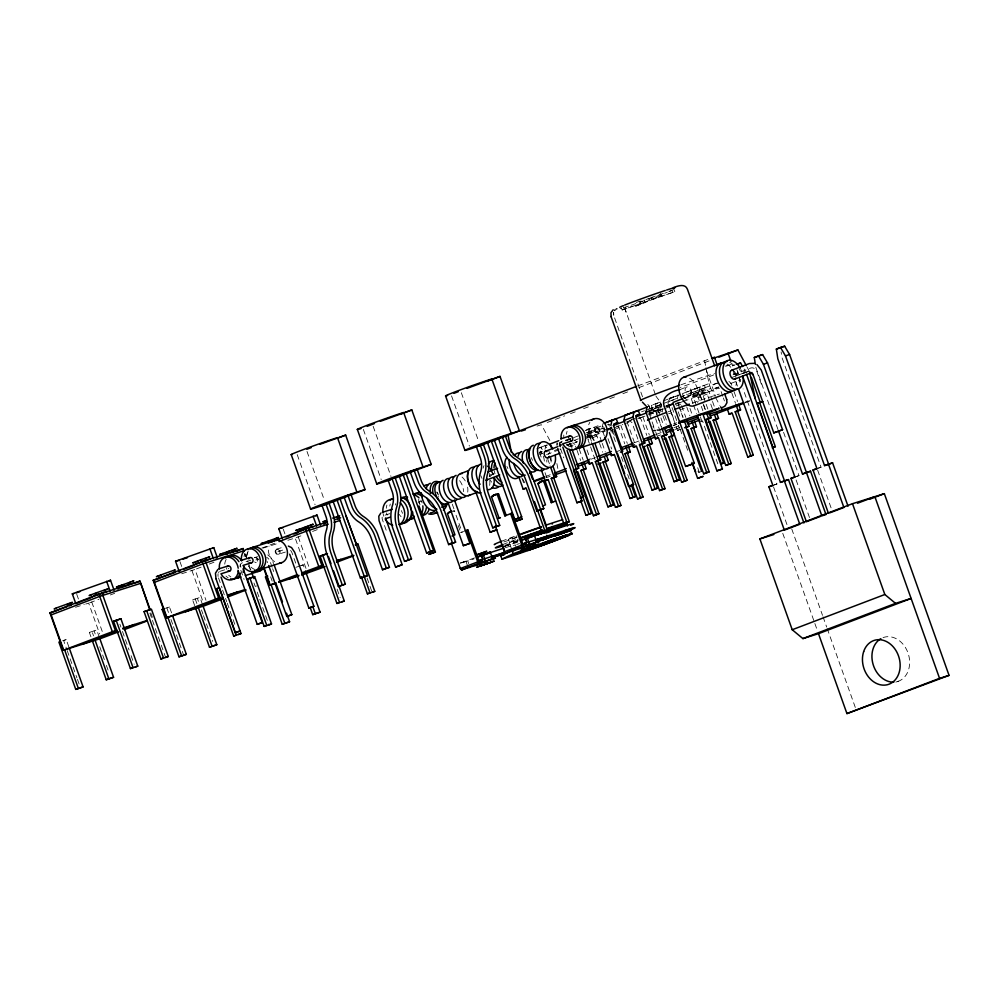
<?xml version="1.0" encoding="UTF-8"?>
<svg xmlns="http://www.w3.org/2000/svg" width="999" height="999" viewBox="0 0 999 999"><rect width="100%" height="100%" fill="white"/><g stroke="black" fill="none" stroke-linecap="round" stroke-linejoin="round"><path stroke-width="0.75" stroke-dasharray="5 3.75" d="M545.004 449.275L545.866 445.342L550.124 443.993M586.588 434.577L595.616 431.143L594.218 427.222L589.959 428.571L588.823 433.828L591.82 442.257M593.943 440.659L591.845 434.777L592.419 432.155L595.616 431.143M604.345 435.901L601.848 428.871L602.984 423.613M658.566 406.993L649.537 410.427L648.963 413.062L657.991 409.627L658.566 406.993L661.763 405.981L660.364 402.073L647.09 406.843M657.966 417.095L654.969 408.666L656.106 403.409M677.31 398.963L678.159 395.017L669.13 398.451L667.994 403.708L677.497 430.419L679.907 429.657M693.044 403.758L690.034 395.329L691.183 390.072L704.47 385.289L705.856 389.21L693.631 393.656L693.069 396.278L699.862 415.397M701.573 398.926L699.063 391.895L700.212 386.638M707.841 409.016L702.085 392.857L702.659 390.222L705.856 389.21M395.304 505.044L395.741 503.658M631.131 305.219A29.221 0.812 -19.6 0 0 634.14 304.208L641.495 301.086M621.378 307.754L622.152 309.952L646.965 301.248L661.276 295.517L660.489 293.306M640.809 304.395L640.022 302.185L649.225 298.202L650.012 300.399L640.809 304.395L635.701 306.144L634.914 303.933M635.701 306.144L644.904 302.148L644.118 299.95M651.286 297.302L652.072 299.5L661.276 295.517M650.012 300.399L674.824 291.696L674.038 289.498L671.191 290.472M679.919 389.635L686.613 386.963M688.286 391.321L671.078 398.214A5.844 4.558 72.4 0 0 668.418 403.858M684.29 397.952L689.959 395.679A4.67 2.922 68.2 0 0 689.834 388.286A4.67 2.922 68.2 0 0 685.064 389.997A4.67 2.922 68.2 0 0 689.959 395.679M637.612 385.951L708.803 359.141M547.227 422.49L564.685 415.846M570.516 413.623L577.784 410.864M583.616 408.641L590.884 405.881M596.715 403.658L603.983 400.899M609.815 398.676L617.082 395.916M622.914 393.693L630.182 390.934M638.923 387.612L710.239 360.489M89.698 602.759L98.913 599.313M110.352 594.954L114.635 593.331M196.441 568.918L202.16 566.745M209.303 564.023L215.022 561.85M735.027 364.81L732.255 365.859L735.014 364.997M261.9 548.076L277.622 542.095M296.191 537.612L303.971 534.715M312.55 531.456L318.269 529.27M539.423 447.789L545.866 445.342M586.101 430.032L589.959 428.571M536.838 448.776L547.539 444.98M585.189 430.656L601.448 424.475M660.364 402.073L651.336 405.494L652.734 409.415L661.763 405.981M663.261 400.961L678.546 395.154M705.956 367.694L709.015 383.566L682.417 393.681L683.816 397.602M733.079 374.725L750.699 368.019A5.844 4.645 72.5 0 1 757.005 371.878L762.487 387.287M578.309 435.876L559.153 443.156L563.411 441.82M586.363 432.817L603.246 426.386M641.558 411.825L644.455 410.714M647.352 409.615L717.357 382.992M731.218 377.722L747.989 371.341M565.983 440.834L571.141 438.873M601.76 441.983L598.763 433.554L594.48 430.007L585.451 433.429L589.735 436.988L591.733 442.607M648.763 409.178L660.626 404.845L663.836 407.505M712.437 408.791L707.205 394.093L705.069 392.32L692.844 396.765L691.445 392.844L704.732 388.074L709.003 391.62L712.012 400.05M747.564 371.778L735.576 376.061M541.87 451.373L539.285 452.36L542.494 451.348L541.096 447.427M587.262 434.115L592.419 432.155M693.631 393.656L702.659 390.222M539.572 452.559L542.145 451.573M559.04 445.154L561.613 444.168M601.848 428.871L604.42 427.884M648.526 411.113L654.969 408.666M690.034 395.329L699.063 391.895M539.01 453.796L541.92 452.684M559.39 446.041L562.3 444.942M573.95 440.509L578.309 438.848M587.05 435.527L604.507 428.883M649.637 411.725L661.276 407.292M684.565 398.439L710.764 388.474L714.972 396.328M540.009 454.495L542.594 453.509M586.688 436.738L591.845 434.777M604.87 429.832L608.741 428.359M630.781 419.967L634.652 418.494M693.069 396.278L702.085 392.857M586.463 437.225L594.817 434.253L596.965 436.026L599.05 441.908M607.23 429.333L612.387 427.372M627.984 421.428L631.855 419.967M648.738 413.536L660.963 409.091L663.111 410.864L654.083 414.298L651.935 412.525L649.812 413.199M692.844 396.765L705.069 392.32M717.744 383.117L713.498 384.465L714.884 388.386L718.756 386.913M566.321 445.092L571.478 443.131M587.087 437.2L594.817 434.253M607.842 429.295L611.713 427.834M651.935 412.525L660.963 409.091M675.274 403.658L679.145 402.185M589.735 436.988L598.763 433.554M616.945 426.635L619.517 425.649M637.699 418.743L641.57 417.27M651.598 408.279L655.881 411.825L664.909 408.391M684.377 400.986L677.921 403.434L682.929 417.495M695.704 391.508L699.974 395.055L709.003 391.62M418.419 502.185L421.116 501.161M489.26 475.249L495.979 472.689M554.37 450.549L560.202 448.339M567.469 445.566L577.659 441.695M586.401 438.374L605.319 431.181M606.768 430.619L612.599 428.409M614.048 427.859L622.789 424.538M624.238 423.976L631.518 421.216M640.247 417.894L663.536 409.041M664.997 408.479L669.355 406.818M675.187 404.607L718.843 387.999M730.494 383.566L740.684 379.695M489.148 476.398L491.833 475.374M546.528 454.582L558.628 449.975M568.456 446.865L574.912 444.418L576.485 448.826M596.965 436.026L587.936 439.46L595.254 460.039M609.977 431.068L615.134 429.108M616.433 428.621L619.005 427.647L624.762 443.806M676.123 405.919L682.579 403.459M696.041 395.754L698.176 397.527L707.205 394.093M68.856 646.915L66.234 639.572L63.636 640.571L66.696 649.175M90.909 636.75L89.373 632.442L91.983 631.455L93.544 635.864M99.338 637.3L96.728 629.957L94.118 630.943L95.654 635.252M171.578 612.874L169.48 607.005L166.883 607.991L168.918 613.736M194.668 605.606L192.62 599.875L195.23 598.888L197.315 604.757M202.585 604.732L199.975 597.39L197.365 598.376L198.901 602.684M300.612 565.809L303.221 564.822L305.831 572.152M545.866 476.398L550.237 474.737M590.996 459.24L595.354 457.579M634.652 442.632L639.023 440.971M656.493 434.328L662.312 432.117M673.963 427.684L678.321 426.024M615.596 452.048L619.954 450.387M657.804 435.989L660.714 434.89M675.262 429.345L679.632 427.684M745.129 402.772L749.5 401.111M677.497 430.419L680.469 429.283M699.55 422.028L702.522 420.904L718.194 464.922M463.636 531.518L460.739 532.617L462.1 532.192L454.52 510.914A10.14 8.054 72.5 0 0 453.434 510.864M701.648 471.378L698.551 472.552L696.99 468.144M474.45 557.892L460.789 563.086L474.013 558.916M504.882 546.316L518.543 541.121M460.227 563.136L467.682 560.676L468.718 563.611M773.039 485.464L776.935 483.978L743.069 388.873M796.39 476.585L798.988 475.599L783.353 431.693M818.431 468.194L821.041 467.207L781.955 357.467L781.118 351.935M726.673 366.034L731.93 364.098L725.149 366.233M181.706 573.763L195.005 569.455L205.981 600.274M636.238 302.472L640.496 300.999M650.649 297.714L663.436 293.319M669.13 291.371L671.977 290.397L672.752 292.595M640.022 302.185L640.796 301.923A29.221 0.812 -19.6 0 0 667.332 292.245M652.072 299.5L674.824 291.696M622.152 309.952L644.904 302.148M673.026 425.661L676.785 424.388M518.106 540.322L514.048 541.645A23.377 0.649 -19.6 0 1 518.206 539.198M516.745 544.455L519.48 543.568M537.05 426.073L541.396 424.7L550.524 441.72M748.85 371.291L744.605 372.627L745.991 376.548M691.183 390.072L695.441 388.723L696.827 392.644M669.13 398.451L673.388 397.115L674.313 399.725M704.732 388.074L700.474 389.41L701.872 393.331M673.651 399.887L669.392 401.236L670.791 405.157M660.626 404.845L656.38 406.181L657.767 410.102M714.884 388.386L718.081 387.375L720.229 389.148L722.839 396.491M649.537 410.427L652.734 409.415M596.166 427.659L603.171 425.449M594.48 430.007L590.222 431.343L591.62 435.264M570.566 438.549L561.688 441.358A5.844 3.546 69.2 0 0 560.264 447.927L563.786 457.829M597.664 430.007L605.057 427.672M568.181 439.735L571.016 438.836M627.759 421.59L629.894 420.916L632.03 422.689L639.36 443.269M598.014 432.642A2.685 2.135 72.5 0 0 599.363 428.621A2.685 2.135 72.5 0 0 595.616 428.746A2.685 2.135 72.5 0 0 598.014 432.642L605.869 430.232M75.537 607.255L84.291 604.495M85.752 604.033L88.674 603.121L99.65 633.94M263.062 548.101L279.108 543.044M287.874 540.272L295.167 537.974L306.144 568.793M276.461 549.25L283.466 547.04M389.835 513.648L383.279 515.721A3.509 2.123 69.2 0 0 382.417 519.655L387.125 532.867M745.179 402.098L749.525 400.736M255.007 557.454L257.567 556.643M250.849 560.152L241.983 562.949A5.844 3.546 69.2 0 0 240.547 569.517L244.081 579.42M277.947 551.598L285.352 549.263M219.93 571.328L228.808 568.531M255.906 559.977L258.866 559.053M278.309 554.245A2.685 2.135 72.5 0 0 279.645 550.212A2.685 2.135 72.5 0 0 275.899 550.349A2.685 2.135 72.5 0 0 278.309 554.245L286.164 551.823M545.779 477.747L550.124 476.373M453.159 511.338L454.52 510.914M62.675 640.696L66.234 639.572M89.373 632.442L96.728 629.957M165.921 608.129L169.48 607.005M192.62 599.875L199.975 597.39M295.866 567.307L299.425 566.183M300.849 565.571L303.221 564.822M256.543 585.963L255.195 586.388L253.621 581.98M504.632 546.166L511.775 543.906L510.039 544.567L511.6 548.975M504.333 546.366L517.657 542.282M505.394 547.689L510.876 545.991A23.377 0.649 -19.6 0 0 515.372 544.892L516.783 548.863M460.539 562.937L467.682 560.676M816.907 468.519L821.041 467.207M794.854 476.898L798.988 475.599M774.188 484.852L776.935 483.978M895.841 682.067L898.551 681.206M559.24 446.041L560.489 445.791M267.732 554.882L270.741 557.267L273.639 563.548M728.92 381.456L731.056 383.229L732.055 386.051M682.679 396.453L686.95 400.012M638.923 417.482L641.058 419.255L646.815 435.427M616.87 425.861L619.005 427.647M609.64 426.823L611.775 428.596M574.575 440.159L576.71 441.933L567.682 445.367L564.472 442.707M572.777 442.644L574.912 444.418M744.093 368.943L745.504 371.328L741.37 372.639L739.248 369.056M747.015 366.983L749.125 370.916M715.671 397.639L719.879 405.494M522.689 478.908L524.787 482.842M267.133 561.463L267.657 562.624M817.644 470.142L831.543 509.165M796.116 479.97L809.49 517.557M755.781 367.157L778.184 430.07M738.898 377.16L740.471 381.556M791.72 528.883L822.514 615.347M823.026 616.808L826.685 627.072M827.209 628.533L855.381 707.667M773.551 486.913L787.449 525.936M735.813 381.393L737.899 387.25M734.053 391.67L737.562 401.498M782.754 533.329L814.347 622.052M814.859 623.501L817.457 630.769M731.867 393.057L735.539 403.346M723.363 397.964L724.412 400.899M706.355 370.267L715.534 396.016M709.015 383.566L710.764 388.474M712.512 401.461L714.51 407.08M703.571 404.545L705.569 410.164M699.974 395.055L702.984 403.484M703.483 404.895L705.481 410.514M698.176 397.527L699.225 400.474M701.31 406.356L702.884 410.764M700.386 416.858L701.96 421.266M693.543 405.169L696.54 413.598M689.959 408.441L691.957 414.061M686.725 406.893L689.859 415.709M681.618 405.644L685.801 417.407M678.021 403.097L679.02 405.906M679.52 407.305L683.029 417.145M678.221 411.8L679.795 416.208M697.664 467.732L699.238 472.14M680.107 429.095L687.849 450.836M672.065 407.604L677.821 423.776M678.346 425.249L679.382 428.184M668.781 405.344L674.3 420.829M664.672 415.284L666.77 421.153M655.332 394.43L625.674 310.789A5.844 3.559 71.6 0 1 625.811 307.367M662.899 415.709L665.259 422.315A5.844 3.559 71.6 0 0 666.258 424.325M623.438 306.855L624.225 309.053M657.991 409.627L663.748 425.786M658.478 418.506L661.475 426.935M655.881 411.825L656.88 414.635M657.379 416.046L661.388 427.285M655.644 418.706L661.4 434.877M649.3 406.356L649.687 407.417M649.487 414.523L651.585 420.404M652.11 421.878L655.244 430.694M655.769 432.167L657.866 438.037M642.532 396.84L613.448 314.635A5.844 5.407 74.3 0 1 613.648 312.387L613.786 316.121M642.856 416.783L649.362 435.052M626.91 421.441L634.765 443.481M620.804 425.162L627.31 443.431M611.376 426.848L614.373 435.277M612.287 430.007L614.285 435.626M621.39 456.905L625.574 468.656M627.659 474.525L629.233 478.921M615.409 441.546L611.888 431.643A5.844 3.546 69.2 0 0 609.502 428.059M608.004 438.648L611.675 448.938M603.708 427.697L604.645 430.307M602.26 443.381L605.269 451.823M599.575 443.381L602.722 452.197M587 449.975L590.147 458.791M579.208 448.963L583.216 460.202M577.01 450.287L580.669 460.576M569.792 443.169L571.366 447.577M559.615 444.468L560.551 447.077M549.313 455.956L551.935 463.311M547.727 459.028L550.224 466.058M545.004 472.614L547.09 478.496M521.903 478.071L524 483.941M461.338 392.732L478.696 441.483M508.541 539.547L509.715 542.857M451.548 395.879L469.405 446.066M452.26 504.158L454.87 511.5M458.216 525.524L460.239 531.206M465.946 561.338L467.507 565.746M373.139 426.286L391.009 476.461M363.349 429.42L381.218 479.607M367.07 578.071L372.152 592.332M306.993 451.436L324.35 500.187M297.202 454.582L315.072 504.757M337.088 589.11L340.147 597.677M298.251 536.888L309.228 567.707M295.704 563.136L292.17 553.234A5.844 3.546 69.2 0 0 289.797 549.65M283.241 529.145L285.252 534.802M272.14 567.282L270.13 561.613A5.844 3.546 69.2 0 0 266.733 557.392M272.64 568.693L273.651 571.528M270.642 576.86L272.165 581.168M245.042 553.671L247.14 559.54M247.665 561.013L250.799 569.817M244.668 553.908L245.717 556.843M248.851 565.646L250.412 570.042M257.218 592.095L259.253 597.802M259.765 599.225L268.906 624.912M218.506 577.909L222.028 587.812M222.615 590.134L226.736 601.71M227.248 603.134L235.876 627.397M191.92 570.541L203.933 604.295M201.448 609.852L202.984 614.16M203.496 615.584L212.687 641.408M179.995 561.713L182.005 567.37M170.966 619.467L173.002 625.212M173.514 626.635L183.729 655.319M150.824 612.887L152.397 617.295M149.85 613.086L151.423 617.482M152.447 620.379L165.659 657.479M119.892 624.175L120.929 627.11M122.477 631.43L129.083 649.974M131.106 655.681L134.153 664.248M91.758 602.022L102.735 632.842M99.738 646.728L104.333 659.627M106.381 665.371L108.416 671.103M76.748 594.28L78.759 599.937M67.208 650.611L76.911 677.859M77.422 679.295L80.482 687.899M626.061 312.25L625.674 310.789M704.57 360.477L705.681 366.258M556.88 463.536L557.991 469.305M737.437 371.466L737.861 374.238L733.728 375.537L733.303 372.777M459.615 480.656A11.688 7.093 69.2 0 1 463.536 491.658M462.062 477.06A11.688 7.093 69.2 0 1 466.82 484.215M467.607 487.137A11.688 7.093 69.2 0 1 467.607 492.619M436.888 491.933A13.437 8.167 69.2 0 1 438.324 495.117M480.769 475.661A11.688 7.093 69.2 0 1 482.005 478.434M492.107 472.165A13.437 8.167 69.2 0 1 493.007 474.325M489.735 480.444A13.437 8.167 69.2 0 1 489.572 485.639M531.218 457.592A11.688 7.093 69.2 0 1 532.467 460.364M539.897 454.295A11.688 7.093 69.2 0 1 541.146 457.067M540.447 451.024A11.688 7.093 69.2 0 1 542.07 453.459M543.319 456.243A11.688 7.093 69.2 0 1 544.368 462.025M540.159 447.19A13.437 8.167 69.2 0 1 542.332 449.425M546.703 459.902A13.437 8.167 69.2 0 1 546.84 462.087M544.505 445.542A13.437 8.167 69.2 0 1 546.678 447.777M548.538 450.586A13.437 8.167 69.2 0 1 549.974 453.771M550.874 457.13A13.437 8.167 69.2 0 1 549.987 465.959M495.042 473.726A11.688 7.093 69.2 0 1 494.255 470.804M483.141 468.169A13.437 8.167 69.2 0 1 484.04 465.646M492.719 474.537A13.437 8.167 69.2 0 1 492.057 472.302M506.88 466.433A13.437 8.167 69.2 0 1 507.892 468.531M491.683 482.18A13.437 8.167 69.2 0 1 490.397 480.369M559.977 449.463A3.509 2.785 72.5 0 1 560.689 449.313M548.376 453.496A3.509 2.123 69.2 0 1 548.688 454.358M490.134 476.773A3.509 2.123 69.2 0 1 489.547 475.062M489.485 474.2A3.509 2.123 69.2 0 1 489.585 473.426M491.895 472.227A3.509 2.123 69.2 0 1 493.893 474.825M420.791 500.174A11.688 9.278 72.5 0 1 422.102 502.909M402.672 513.311A11.688 9.278 72.5 0 1 401.361 510.576M401.086 516.708A11.688 9.278 72.5 0 1 399.275 514.385M389.785 506.118A13.437 10.677 72.5 0 1 390.309 504.008M387.187 515.134A13.437 10.677 72.5 0 1 386.551 512.874M386.263 508.291A13.437 10.677 72.5 0 1 386.925 505.069M383.791 516.196A13.437 10.677 72.5 0 1 383.166 513.948M419.343 503.758A13.437 10.677 72.5 0 1 418.731 499.163M436.825 492.282A13.437 10.677 72.5 0 1 438.161 494.13M419.992 504.695A11.688 9.278 72.5 0 1 419.268 501.735M438.186 496.491A3.509 2.785 72.5 0 1 438.711 497.202M516.833 537.562A38.362 1.074 -19.6 0 1 503.096 542.145M501.535 541.271A38.362 1.074 -19.6 0 1 516.283 535.664M518.006 540.871A38.362 1.074 -19.6 0 1 504.27 545.442M502.709 544.567A38.362 1.074 -19.6 0 1 517.457 538.961M516.933 537.025A23.377 0.649 -19.6 0 1 517.032 535.889M883.029 637.624A23.139 18.382 72.5 0 1 908.653 655.044A23.139 18.382 72.5 0 1 895.042 682.067M230.856 576.935A11.688 9.278 72.5 0 1 228.671 575.187M224.75 564.173A11.688 9.278 72.5 0 1 226.486 558.941M250.349 568.344A11.688 9.278 72.5 0 1 248.539 566.021M246.428 557.342A11.688 9.278 72.5 0 1 248.164 552.097M228.147 577.797A11.688 9.278 72.5 0 1 225.961 576.036M240.197 564.373A11.688 9.278 72.5 0 1 240.909 567.332M226.81 569.293A2.685 2.135 72.5 0 1 226.623 567.919M218.107 576.448A5.844 3.546 69.2 0 1 218.107 573.701M218.494 572.602A5.844 3.546 69.2 0 1 219.118 571.79M254.52 557.729A2.685 2.135 72.5 0 1 257.467 558.404A2.685 2.135 72.5 0 1 257.567 561.962A2.685 2.135 72.5 0 1 254.62 561.913M254.957 557.529A2.685 2.135 72.5 0 1 257.492 560.776A2.685 2.135 72.5 0 1 254.533 562.499M727.01 364.048A15.197 9.228 69.2 0 1 731.218 367.807M733.328 370.979A15.197 9.228 69.2 0 1 734.939 374.588M736.313 382.118A15.197 9.228 69.2 0 1 735.963 385.514M689.685 378.246A15.197 9.228 69.2 0 1 697.627 402.56M729.607 362.262A15.197 9.228 69.2 0 1 734.69 366.483M736.8 369.655A15.197 9.228 69.2 0 1 739.173 375.799M739.435 377.06A15.197 9.228 69.2 0 1 739.435 384.19M740.871 369.493A15.197 9.228 69.2 0 1 741.895 371.94M733.89 371.004A4.67 2.835 69.2 0 1 736.213 376.186M572.614 446.965A11.688 9.278 72.5 0 1 570.429 445.204M566.508 434.203A11.688 9.278 72.5 0 1 567.07 431.393M594.293 440.122A11.688 9.278 72.5 0 1 589.922 422.127M563.873 438.037A11.688 9.278 72.5 0 1 563.798 435.052M568.568 439.31A2.685 2.135 72.5 0 1 568.406 438.636M255.332 569.617A11.688 9.278 72.5 0 1 250.712 566.795M246.803 555.794A11.688 9.278 72.5 0 1 248.539 550.549M274.588 561.713A11.688 9.278 72.5 0 1 269.043 546.153M244.081 556.643A11.688 9.278 72.5 0 1 244.655 553.846M713.773 374.862A40.909 1.136 -19.6 0 1 680.094 387.525M680.918 384.802A40.909 1.136 -19.6 0 1 714.547 373.576M684.253 408.366A40.909 1.136 -19.6 0 1 681.393 409.365M671.653 412.762A40.909 1.136 -19.6 0 1 668.606 413.798M668.044 411.85A40.909 1.136 -19.6 0 1 671.078 410.726M692.245 403.109A40.909 1.136 -19.6 0 1 719.33 394.056M655.844 395.904A18.881 11.513 71.6 0 0 657.929 398.838A13.861 8.454 71.6 0 1 661.75 406.181M662.312 408.554A13.861 8.454 71.6 0 1 662.637 412.05M671.653 290.534A29.221 0.812 -19.6 0 1 668.93 291.621M628.396 306.106A29.221 0.812 -19.6 0 1 623.975 307.505M621.178 308.291A29.221 0.812 -19.6 0 1 620.179 308.429M654.12 428.159A5.844 5.407 74.3 0 1 652.984 426.186M647.789 404.308A13.861 12.812 74.3 0 1 650.849 415.771M676.698 424.225A29.221 0.812 -19.6 0 1 673.701 425.237M673.626 423.888A29.221 0.812 -19.6 0 1 676.623 422.752M595.017 428.946A2.685 2.135 72.5 0 0 597.414 432.829A2.685 2.135 72.5 0 0 598.763 428.808A2.685 2.135 72.5 0 0 595.017 428.946M275.312 550.536A2.685 2.135 72.5 0 0 277.71 554.433A2.685 2.135 72.5 0 0 279.046 550.399A2.685 2.135 72.5 0 0 275.312 550.536"/><path stroke-width="1.5" d="M569.605 534.203A6.269 1.636 70.8 0 0 569.705 534.989L561.525 538.074A34.316 0.962 -19.6 0 1 531.755 549.063L527.672 550.486L532.829 548.414A25 0.699 -19.6 0 0 554.52 540.409L557.255 539.273L557.292 538.436L557.405 539.223L557.255 538.024M565.384 536.488L565.446 535.701A6.269 1.636 70.8 0 1 565.397 534.964M390.172 517.207L385.726 518.606L402.185 564.71L395.579 567.07L379.071 520.704L378.783 516.246L380.781 513.111M385.589 518.031L385.314 518.456M557.042 444.967L557.217 443.231M610.876 425.437L612.012 420.179L616.271 418.843L617.669 422.752L613.798 424.225M635.814 446.428L633.403 447.19L623.888 420.479L625.037 415.222L638.311 410.452L639.71 414.373L635.839 415.846M639.71 414.373L636.513 415.384L635.938 418.007L644.842 442.994L642.432 443.756L632.916 417.058L634.065 411.8M657.866 438.037L655.444 438.798L645.941 412.1L647.09 406.843M725.149 405.906L726.96 402.647L726.635 399.35M537.262 542.232L519.83 548.414L522.889 547.514M697.327 415.834L702.821 413.873L722.414 468.906L719.892 469.892L716.932 470.866L697.327 415.834L702.821 413.873M716.932 470.866L722.414 468.906M613.186 309.752L610.963 312.737L611.101 316.77M395.579 567.07L402.185 564.71M435.414 552.035L428.808 554.395L435.414 552.035L419.006 505.981M581.106 497.789L583.528 496.828L566.995 450.424M118.606 631.818L101.211 638.336L63.274 650.299L49.95 612.887L98.938 594.168L139.972 581.106L150.162 609.727M50.737 615.084L99.725 596.366L140.759 583.304L149.775 609.952M139.972 581.106L135.302 582.966M221.853 599.238L204.458 605.769L166.521 617.732L153.197 580.307L205.282 560.501L243.219 548.538L243.619 550.973M153.983 582.517L202.972 563.798L244.006 550.736M63.274 650.299L116.708 630.069M243.219 548.538L237.113 550.948M166.521 617.732L219.955 597.502M346.079 516.196L356.655 544.58M263.499 567.557L269.767 585.164L275.874 582.754M724.562 406.368L721.703 407.817M217.832 569.455L215.459 573.201L215.971 578.721M531.93 536.938L531.418 536.987M490.159 532.192L496.703 529.857L490.159 532.192L475.674 491.595M463.336 545.679L469.917 543.356L463.336 545.679L447.964 502.472M73.689 593.643L72.303 593.818L110.514 580.219L114.086 590.259M109.291 580.956L110.514 580.219M55.332 611.013L67.358 606.443M106.943 591.87C104.945 591.995 92.22 596.503 90.659 597.664M179.483 560.302L175.549 561.251L213.761 547.639L217.295 557.554L215.946 557.879M212.537 548.389L213.761 547.639M179.083 571.153L180.344 570.554M193.294 565.234L200.799 562.25M282.729 527.722L278.796 528.683L317.008 515.072L320.579 525.124M237.287 550.749L237.837 550.399L230.195 552.884M315.784 515.821L317.008 515.072M277.922 537.724L278.496 537.45L261.039 543.668L264.448 542.644M278.709 539.935L279.283 539.66L275.849 540.621M313.436 526.723C311.563 526.798 298.689 531.381 297.153 532.517M323.626 524.05L325.337 523.314M672.864 403.946L666.083 406.206L673.226 404.021L694.342 463.311L689.435 465.184L685.614 466.421L664.41 406.88M235.19 632.717L240.21 630.931L235.202 632.742L215.946 578.671M237.999 570.279L257.243 624.35L262.262 622.552L243.094 568.693M683.503 421.378L681.156 422.29M262.275 622.564L257.243 624.35M268.681 565.509L286.825 616.458L291.833 614.647L274.163 564.997M291.845 614.66L286.825 616.458M308.866 608.054L313.886 606.256L294.643 552.235L291.546 547.589L288.361 546.078M313.898 606.281L308.866 608.066L289.698 554.22M557.704 448.688L576.96 502.759L581.967 500.949L562.812 447.152M581.98 500.974L576.96 502.759M628.571 486.451L633.591 484.665L614.36 430.644M633.603 484.69L628.583 486.476L609.402 432.629M685.614 466.421L694.342 463.311M569.705 534.989A38.924 1.086 -19.6 0 1 536.013 547.689A38.924 1.086 -19.6 0 1 501.948 559.115L500.774 555.806L510.576 551.136M539.885 540.796L543.369 539.51M542.582 539.51L541.483 540.034L546.665 538.086A34.316 0.962 -19.6 0 1 566.62 532.055M501.948 559.115L513.149 553.771A38.924 1.086 -19.6 0 1 553.783 539.21A38.924 1.086 -19.6 0 1 572.102 533.841A6.269 1.636 70.8 0 0 570.941 532.292M556.618 534.552L558.204 533.791A25.737 0.724 -19.6 0 0 538.361 540.009M773.8 432.879L782.529 429.732L773.8 432.879L752.709 373.614M541.57 543.856L544.542 542.819A25 0.699 -19.6 0 1 559.04 538.249L563.448 536.888A4.533 1.186 70.8 0 0 562.812 535.914M543.756 542.807L542.657 543.331L547.839 541.396A34.316 0.962 -19.6 0 1 567.732 535.114L572.102 533.841M697.639 478.334L703.096 476.386L697.639 478.359L691.97 462.4M515.009 554.233L522.677 551.56L520.292 552.285M516.271 553.633L526.473 550.137M522.077 544.817L523.638 544.18M493.306 556.605L494.73 555.919L492.407 556.543L493.194 558.741L495.516 558.116L492.357 559.49M537.4 539.835L538.836 539.148L536.5 539.76L537.287 541.97L539.622 541.346L537.4 542.345M491.833 559.59C501.223 555.631 463.898 569.155 477.884 564.585M77.098 603.121L81.93 601.186M132.118 581.58L133.829 580.844L116.359 587.062L124.013 584.577M117.707 588.923L118.844 588.448M173.551 570.766C184.478 566.246 142.695 581.368 161.214 575.212M208.267 557.554C216.771 554.008 185.339 565.159 194.293 562.537M476.248 554.944L486.813 551.223L479.982 553.846M679.919 389.635C672.002 391.009 660.451 396.678 664.335 406.668M672.964 402.497L682.879 398.526M520.516 538.099L530.993 534.44L529.545 535.077M670.928 424.925L666.558 426.66A29.221 0.812 -19.6 0 0 670.991 426.123M103.409 590.759C121.778 583.803 79.92 598.438 91.046 595.104M712.437 358.142L714.46 357.367L717.394 365.622M184.003 569.08L193.107 565.659M275.175 538.823L276.785 538.199M309.902 525.611L313.211 524.188L295.754 530.469L301.174 528.758M326.161 520.491L322.839 521.853L324.638 521.416M286.064 536.962L289.598 535.589M337 517.07L338.611 516.446M678.571 423.064L680.394 422.39M533.603 543.718L535.314 543.069M528.446 535.501L529.57 535.077M477.772 557.117L480.357 556.143M306.893 449.263L311.263 447.602M320.005 444.28L345.666 435.102L365.072 489.585L327.335 503.933M367.207 426.323L374.488 423.551M380.319 421.341L411.813 409.94L431.218 464.423L394.93 478.221M453.946 393.344L458.316 391.67M467.057 388.349L500.012 376.398L519.418 430.881L511.226 433.416A27.473 0.762 -19.6 0 0 474.912 446.191A27.473 0.762 -19.6 0 0 470.429 448.926L488.936 442.47M338.411 437.862L345.666 435.102M400.212 414.36L411.813 409.94M486.95 381.368L500.012 376.398M321.99 505.282L328.946 502.834L332.867 513.848A24.413 19.393 72.5 0 1 333.229 532.455A27.96 22.203 72.5 0 0 334.078 552.41L345.354 584.078L338.399 586.525L326.473 552.897A33.204 26.361 72.5 0 1 326.111 531.168L326.548 529.77A19.156 15.21 72.5 0 0 326.298 517.507L321.99 505.282L328.946 502.834M333.017 501.098L339.972 498.651L367.407 575.686L363.499 577.172L360.452 578.134L333.017 501.098L339.972 498.651M347.939 495.417L344.031 496.903L347.952 507.904A24.413 19.393 72.5 0 0 359.353 522.315A27.96 22.203 72.5 0 1 371.216 538.086L382.492 569.755L389.448 567.307L377.435 533.716A33.204 26.361 72.5 0 0 364.086 516.92L362.887 516.146A19.156 15.21 72.5 0 1 355.369 506.655L350.986 494.455L347.939 495.417L352.322 507.617A19.156 15.21 72.5 0 0 359.827 517.107L361.039 517.882A33.204 26.361 72.5 0 1 374.388 534.677L386.401 568.269L389.448 567.307M388.136 480.132L395.092 477.684L399.013 488.686A24.413 19.393 72.5 0 1 399.375 507.292A27.96 22.203 72.5 0 0 400.224 527.26L411.501 558.916L404.545 561.363L392.619 527.747A33.204 26.361 72.5 0 1 392.257 506.006L392.694 504.62A19.156 15.21 72.5 0 0 392.445 492.357L388.136 480.132L395.092 477.684M399.163 475.936L406.118 473.489L433.554 550.536L429.645 552.022L426.598 552.984L399.163 475.936L406.118 473.489M410.177 471.74L417.132 469.293L421.516 481.493A19.156 15.21 72.5 0 0 429.033 490.996L430.232 491.758A33.204 26.361 72.5 0 1 443.581 508.566L455.594 542.145L448.638 544.592L437.362 512.937A27.96 22.203 72.5 0 0 425.499 497.165A24.413 19.393 72.5 0 1 414.098 482.754L410.177 471.74L412.212 471.103M476.336 446.59L483.279 444.143L487.2 455.144A24.413 19.393 72.5 0 1 487.574 473.751A27.96 22.203 72.5 0 0 488.424 493.718L499.7 525.374L492.744 527.822L480.819 494.205A33.204 26.361 72.5 0 1 480.444 472.465L480.881 471.078A19.156 15.21 72.5 0 0 480.644 458.803L476.336 446.59L483.279 444.143M487.35 442.395L494.305 439.947L521.74 516.995L514.785 519.443L487.35 442.395L490.397 441.433M498.376 438.199L505.332 435.751L509.715 447.952A19.156 15.21 72.5 0 0 517.22 457.455L518.431 458.216A33.204 26.361 72.5 0 1 531.78 475.012L543.793 508.603L536.838 511.051L525.561 479.395A27.96 22.203 72.5 0 0 513.686 463.623A24.413 19.393 72.5 0 1 502.297 449.213L498.376 438.199L501.423 437.237M350.986 494.455L345.055 496.578M413.236 470.779L417.132 469.293M491.708 440.934L494.305 439.947M502.734 436.738L505.332 435.751M493.294 440.821L636.151 386.501M718.98 357.167L737.899 349.962L746.315 365.671M683.716 377.247L721.041 363.049M755.356 364.385L754.307 357.48L762.599 354.595L767.544 362.949L821.84 515.871L825.973 514.572L810.539 471.203L802.497 473.988L763.411 364.248L758.466 355.894M828.446 513.361L812.999 470.005L816.907 468.519L777.821 358.766L776.348 349.088L780.519 347.502L784.652 346.203L789.597 354.558L828.671 464.31L832.579 462.824L848.026 506.181M737.774 364.036L740.559 362.974L742.669 366.558M762.599 354.595L754.307 357.48M784.652 346.203L776.348 349.088M268.256 543.156L305.432 529.02L327.497 521.953M279.058 541.558L306.218 531.218L328.284 524.15M731.518 370.317L749.362 363.536L754.208 363.349M460.464 473.701L468.606 470.604M604.27 423.126L612.012 420.179M558.803 440.696L550.124 443.993L551.523 447.914M647.002 407.155L604.407 423.164M488.074 471.94L497.614 468.319M623.888 420.479L632.916 417.058M645.941 412.1L648.526 411.113M734.652 379.121L752.047 372.515M545.092 451.398L557.929 446.603M613.249 425.562L624.887 421.128M636.538 416.708L646.715 412.824M137.775 666.108L130.432 668.593L113.574 621.266L120.929 618.781L137.775 666.108L135.177 667.095M120.929 618.781L113.574 621.266M486.451 480.069L499.725 475.012M546.815 451.56A3.509 2.123 69.2 0 0 544.193 453.921A3.509 2.123 69.2 0 0 547.427 457.942L559.915 453.221M168.269 656.493L160.914 658.978L144.068 611.65L151.411 609.165L168.269 656.493L165.659 657.479M731.231 391.67L693.905 405.869A15.197 9.228 69.2 0 1 679.42 392.445A15.197 9.228 69.2 0 1 686.176 377.023M172.615 615.809L186.338 654.333L178.996 656.818L162.138 609.49L164.735 608.503M216.82 588.698L219.43 587.699L236.276 635.027L233.679 636.026L216.82 588.698L219.193 587.949M271.516 623.913L264.161 626.41L247.315 579.07L254.658 576.585L271.516 623.913L268.906 624.912M254.658 576.585L247.315 579.07M468.306 495.704L477.797 492.095M82.243 644.318L116.97 631.118M122.752 628.908L134.328 624.512M124.326 629.632L147.203 620.941M320.067 556.118L327.422 553.633L320.067 556.118L336.925 603.446L344.268 600.961L333.541 570.841M355.294 545.004L357.904 544.018L374.762 591.346L372.152 592.332M669.08 426.86L670.529 426.498L660.014 429.82A5.844 5.407 74.3 0 1 657.217 430.02M185.489 611.75L221.666 597.989M227.447 595.791L237.575 591.945M227.572 597.065L246.154 589.997M534.228 480.831L544.418 476.948M554.607 473.076L566.246 468.643M576.435 464.772L589.535 459.79M598.276 456.468L611.376 451.486M621.553 447.614L633.204 443.181M643.393 439.31L655.032 434.877M665.222 431.006L672.502 428.234M687.062 422.702L698.701 418.269M708.89 414.398L743.731 402.56M566.108 470.866L554.482 475.012M577.747 466.433L589.385 462.013M599.575 458.129L611.226 453.708M621.415 449.825L634.515 444.855M643.244 441.533L654.894 437.1M666.533 432.667L673.813 429.907M688.361 424.363L700.012 419.942M710.202 416.059L743.681 403.334M278.733 581.668L297.315 574.6M301.598 572.964L323.201 564.934M518.656 476.473L523.151 489.11L526.123 487.987L541.808 532.017L547.302 530.082L539.984 509.527M541.196 469.493L545.204 480.731L548.176 479.595L563.848 523.626L569.355 521.69L553.671 477.659L551.261 478.421L566.945 522.452L569.355 521.69M551.261 478.421L556.643 476.535L552.984 466.246M573.314 470.042L578.696 468.144L571.89 449.038M582.792 445.691L589.298 463.961L592.27 462.824L607.954 506.855L613.448 504.92L597.777 460.889L595.367 461.65L611.038 505.681L613.448 504.92M595.367 461.65L600.749 459.765L594.992 443.593M604.845 437.3L611.351 455.569L614.323 454.445L629.994 498.476L635.501 496.528L631.318 484.79M633.403 447.19L636.375 446.053L652.047 490.084L654.457 489.323L657.554 488.149L641.87 444.118L639.46 444.88L655.132 488.911L657.554 488.149M639.46 444.88L642.432 443.756M655.444 438.798L658.416 437.674L674.1 481.693L676.51 480.944L679.595 479.757L663.923 435.739L661.513 436.501L677.185 480.519L679.595 479.757M661.513 436.501L666.895 434.602L664.797 428.733M684.552 427.734L688.935 426.223L686.85 420.342M705.606 419.73L708.016 418.968L723.701 462.987L721.278 463.748L705.606 419.73L710.988 417.832L708.89 411.963M553.671 477.659L556.643 476.535M578.696 468.144L575.724 469.28L591.408 513.311L585.901 515.247L580.669 500.561M597.777 460.889L600.749 459.765M641.87 444.118L644.842 442.994M663.923 435.739L666.895 434.602M688.935 426.223L685.963 427.347L701.648 471.378M708.016 418.968L710.988 417.832M288.736 579.183L298.863 575.324M301.76 574.225L323.464 565.971M336.476 561.026L340.821 559.378M325.1 566.67L301.611 575.124M336.538 562.325L353.683 555.794M575.774 472.452L577.747 471.703L593.431 515.734L595.841 514.972L598.925 513.786L583.254 469.767L580.844 470.529L596.515 514.547L598.925 513.786M580.844 470.529L586.213 468.631L584.215 463.012M597.814 464.073L599.8 463.311L615.471 507.342L617.882 506.58L620.978 505.407L605.294 461.376L602.884 462.137L618.568 506.168L620.978 505.407M602.884 462.137L608.266 460.252L606.268 454.632M624.937 453.758L627.347 452.997L643.019 497.015L640.609 497.777L624.937 453.758L630.319 451.86L628.321 446.241M646.99 445.367L649.4 444.605L665.072 488.636L662.662 489.398L646.99 445.367L652.372 443.481L650.361 437.862M663.96 438.911L665.946 438.161L681.618 482.18L684.028 481.418L687.125 480.244L671.44 436.226L669.03 436.988L684.715 481.006L687.125 480.244M669.03 436.988L674.412 435.089L672.414 429.47M691.083 428.596L693.493 427.834L709.178 471.865L706.755 472.627L691.083 428.596L696.465 426.71L694.467 421.091M708.066 422.14L710.039 421.391L725.724 465.409L728.134 464.647L731.218 463.474L715.546 419.455L713.136 420.217L728.808 464.235L731.218 463.474M713.136 420.217L718.518 418.319L716.508 412.699M727.547 409.727L729.12 414.135L732.092 412.999L747.764 457.03L753.271 455.094L737.587 411.064L735.177 411.825L750.861 455.856L753.271 455.094M735.177 411.825L740.559 409.94L738.561 404.32M757.254 403.434L762.637 401.536L757.254 403.434L772.939 447.452L775.349 446.69L759.677 402.672M583.254 469.767L586.213 468.631M599.238 463.686L601.223 462.937M605.294 461.376L608.266 460.252M627.347 452.997L630.319 451.86M643.344 446.915L645.317 446.166M649.4 444.605L652.372 443.481M671.44 436.226L674.412 435.089M693.493 427.834L696.465 426.71M715.546 419.455L718.518 418.319M737.587 411.064L740.559 409.94M451.973 536.051L454.957 534.827L447.377 513.548A10.14 8.054 72.5 0 1 452.085 511.288M464.985 531.093L467.882 529.994L478.858 560.814L481.206 560.077L481.98 562.275L493.194 558.741M497.514 518.718L500.399 517.619L499.05 518.056L491.471 496.765A10.14 8.054 72.5 0 1 497.265 494.567L498.613 494.143L506.193 515.422L504.832 515.846L497.265 494.567M504.832 515.846L511.975 513.224L522.952 544.043L525.299 543.294L526.086 545.504L537.287 541.97M542.507 506.056L545.491 504.832L537.937 483.616A9.391 7.455 72.5 0 1 543.731 481.418L545.079 480.981L552.634 502.197L551.286 502.634L543.731 481.418M551.286 502.634L555.619 500.974M338.399 586.525L345.354 584.078M360.452 578.134L367.407 575.686M382.492 569.755L386.401 568.269M404.545 561.363L411.501 558.916M426.598 552.984L433.554 550.536M448.638 544.592L455.594 542.145M492.744 527.822L499.7 525.374M514.785 519.443L521.74 516.995M536.838 511.051L543.793 508.603M58.891 642.057L75.749 689.385L83.092 686.9L69.368 648.376M130.432 668.593L133.042 667.607L116.184 620.279M83.092 686.9L75.749 689.385M92.445 641.046L106.231 679.77L113.574 677.285L99.863 638.761M160.914 658.978L163.524 657.979L146.666 610.651M113.574 677.285L106.231 679.77M178.996 656.818L186.338 654.333M238.424 634.527L241.021 633.541L221.041 577.085M195.692 608.478L209.478 647.202L216.82 644.717L203.109 606.193M264.161 626.41L266.77 625.411L249.912 578.084M216.82 644.717L209.478 647.202M267.757 576.173L265.384 576.923L282.23 624.25L289.585 621.765L286.538 613.199M336.925 603.446L339.523 602.459L322.677 555.132M289.585 621.765L282.23 624.25M341.67 601.96L344.268 600.961M310.165 607.467L312.724 614.635L320.067 612.15L306.356 573.626M361.313 576.71L367.407 593.831L370.017 592.844L363.886 575.636M320.067 612.15L312.724 614.635M478.309 561.176L482.942 559.415L481.368 555.007L483.104 554.345L484.677 558.753A2.335 1.861 72.5 0 1 483.728 561.613M522.402 544.405L527.035 542.644L525.474 538.236L527.21 537.574L528.771 541.982A2.335 1.861 72.5 0 1 527.822 544.842M541.808 532.017L547.302 530.082M563.848 523.626L566.945 522.452M585.901 515.247L591.408 513.311M607.954 506.855L611.038 505.681M629.994 498.476L635.501 496.528M652.047 490.084L655.132 488.911M674.1 481.693L677.185 480.519M720.604 464.16L723.701 462.987M477.172 556.855L503.971 548.139M521.278 540.084L565.034 526.011A43.481 1.211 -19.6 0 1 570.704 525.274M488.511 552.759L490.247 552.097L491.808 556.493A2.335 1.861 72.5 0 1 490.859 559.365L489.123 560.014M532.604 535.988L534.34 535.327L535.914 539.722A2.335 1.861 72.5 0 1 534.964 542.594L533.229 543.244M549.85 530.919L554.195 529.27M557.092 528.159L565.771 524.862L536.825 535.114L548.401 531.468M593.431 515.734L596.515 514.547M615.471 507.342L618.568 506.168M632.292 484.278L637.524 498.951L640.609 497.777M643.893 446.541L659.577 490.571L662.662 489.398M681.618 482.18L684.715 481.006M687.999 429.77L703.671 473.801L706.755 472.627M725.724 465.409L728.808 464.235M747.764 457.03L750.861 455.856M643.019 497.015L637.524 498.951M665.072 488.636L659.577 490.571M709.178 471.865L703.671 473.801M772.252 447.864L775.349 446.69M478.583 560.814L482.692 559.253L481.281 555.294M521.316 544.567L526.785 542.482L525.374 538.523M451.198 542.744L460.377 568.506L477.734 561.9A1.723 1.049 69.2 0 0 478.958 563.224L481.98 562.275M495.304 525.973L504.47 551.735L521.84 545.129A1.636 0.987 69.2 0 0 523.326 546.366L526.086 545.504M505.169 552.272L493.618 556.293M549.263 535.501L536.251 539.984M460.377 568.506A1.723 1.049 69.2 0 0 461.6 569.83L478.958 563.224M504.47 551.735A1.636 0.987 69.2 0 0 505.969 552.971L523.326 546.366M464.622 568.881L462.887 569.53A2.335 1.861 72.5 0 1 460.364 567.994M508.728 552.11L506.993 552.759A2.335 1.861 72.5 0 1 504.47 551.223L502.897 546.815M461.6 569.83L479.083 564.273M505.969 552.971L520.879 548.264M742.931 377.023L780.444 482.38L784.352 480.894L799.799 524.263L784.34 530.132L768.905 486.775L772.801 485.289L738.423 388.711M820.441 516.408L806.393 521.753L790.946 478.384L794.854 476.898L778.708 431.543M780.519 347.502L785.464 355.856L824.55 465.609L832.579 462.824M780.444 482.38L788.486 479.595L803.933 522.952M810.539 471.203L802.497 473.988M759.877 538.923L852.497 503.696L884.34 493.656L949.05 675.374L846.94 713.586L818.493 633.678L802.909 638.598L792.219 629.732L759.877 538.923L773.85 534.515M829.844 512.824L843.893 507.492L828.446 464.123M857.492 503.246L874.862 496.653L939.559 678.358L949.05 675.374M869.867 499.163L884.34 493.656M792.219 629.732L884.839 594.505L895.529 603.371L911.113 598.451L818.493 633.678M802.909 638.598L895.529 603.371M846.94 713.586L939.559 678.358M535.377 543.131L532.904 544.055M737.899 349.962L714.597 357.867M66.708 604.707C87.575 596.615 44.218 612.112 56.319 608.316M128.521 582.954L130.507 582.205M83.104 600.736L89.86 598.226M120.454 587.824L133.978 583.129M204.67 558.928L206.656 558.179M231.768 550.374L237.075 548.264L219.605 554.482L223.027 553.458M542.744 539.835L546.453 538.449M528.471 535.489L521.74 537.874M480.369 560.626L481.768 560.102M523.451 539.747L524.875 539.223M524.862 543.706L526.286 543.181M519.318 552.335L517.22 553.171L520.479 552.122M225.674 554.52L227.897 553.708M307.917 526.361L303.409 527.984M293.931 533.966L297.565 532.642M525.287 550.399L526.823 549.8L525.799 550.062M530.132 545.067L531.543 544.555M486.038 561.838L487.45 561.326M520.142 552.035L518.394 552.759L520.317 552.135M483.928 562.524L486.226 561.7M200.162 560.551L202.46 559.74M227.26 552.01L229.558 551.186M521.116 551.685L518.918 552.397L529.82 548.513L520.267 551.76M524.088 550.861L527.996 549.375L526.098 550.012M527.01 546.103L529.308 545.292M527.26 546.091L528.696 545.579M483.154 562.862L484.602 562.35M580.182 497.914L583.528 496.828M520.616 551.91L522.227 551.298M522.976 551.248L524.662 550.611M480.956 561.151L482.38 560.664M94.68 593.893L96.915 593.119M203.097 561.438L210.127 559.103M332.655 518.119L339.685 515.784M266.458 541.957L268.681 541.183M556.755 534.403L557.417 534.165M562.262 533.591L558.054 535.052A7.055 1.836 70.8 0 0 556.381 534.902M568.693 530.906A11.626 3.022 70.8 0 1 570.916 530.544L566.745 531.992A11.626 3.022 70.8 0 0 564.36 533.129M521.328 551.66L523.488 550.861M521.728 551.685L523.938 550.874M557.255 539.273L561.613 537.762A4.533 1.186 70.8 0 1 561.513 537.125M483.528 555.007L484.927 554.532M480.956 560.739L482.43 560.239M525.849 546.59L521.977 547.902M480.382 563.836L481.743 563.361L479.607 564.01M527.909 538.149L530.506 537.275M524.7 544.093L526.098 543.606M524.75 550.424L525.561 550.199M183.079 559.128L187.45 557.654M195.929 562L197.927 561.326M679.12 423.002L683.503 421.353M479.295 554.083L477.01 554.845M76.249 592.869L79.833 591.695M69.356 605.769L70.991 605.232M337.674 518.868L339.31 518.331M506.431 552.959L493.718 556.992M390.634 479.782L382.242 482.467A27.473 0.762 -19.6 0 1 386.713 479.732A27.473 0.762 -19.6 0 1 423.039 466.958L431.218 464.423M325.886 504.483L316.084 507.629A27.473 0.762 -19.6 0 1 320.567 504.895A27.473 0.762 -19.6 0 1 356.893 492.107L365.072 489.585M486.213 554.095L487.912 553.583M711.625 358.254L714.46 357.367M521.116 431.106L525.462 429.732M736.425 364.285L740.559 362.974M785.464 355.856L789.597 354.558M763.411 364.248L767.544 362.949M572.065 425.836L593.743 418.993M625.037 415.222L629.295 413.886M560.689 438.848L569.667 436.026M617.669 422.752L614.46 423.763L613.898 426.398L622.789 451.373L620.379 452.135M562.687 443.856L571.465 441.083M334.79 519.642L340.622 517.807M252.36 547.427L274.038 540.596M334.116 522.315L339.947 520.467M49.95 612.887L55.782 611.038M153.197 580.307L159.028 578.471M579.907 447.852L601.585 441.009M382.305 512.362L391.608 509.428M240.971 560.451L249.95 557.617M218.931 568.831L227.909 565.996M242.982 565.446L251.76 562.674M220.929 573.826L229.708 571.066M729.12 414.135L731.53 413.374M611.351 455.569L613.761 454.807M534.19 481.406L544.33 478.209M589.298 463.961L591.72 463.199M494.105 494.942L495.454 494.505M260.19 569.442L281.868 562.599M491.471 496.765L492.832 496.341M540.546 481.718L541.908 481.293M545.204 480.731L547.614 479.97M238.149 577.834L241.034 576.923M245.367 575.549L259.827 570.991M537.937 483.616L539.298 483.191A9.391 7.455 72.5 0 1 540.072 482.392M450.012 511.713L451.361 511.276M523.151 489.11L525.574 488.349M355.532 544.767L357.904 544.018M144.068 611.65L148.801 610.152M162.138 609.49L164.51 608.741M122.889 628.121L147.203 620.454M227.56 595.104L244.73 589.685M336.526 560.726L353.696 555.307M269.767 585.164L275.861 583.241L282.467 601.785M278.721 582.342L298.751 576.023M511.975 513.224L510.626 513.648L521.84 545.129M467.882 529.994L466.521 530.419L477.734 561.9M525.474 538.236L534.34 535.327M481.368 555.007L490.247 552.097M528.771 541.982L566.445 529.97A43.481 1.211 -19.6 0 1 568.381 530.781M233.679 636.026L241.021 633.541M367.407 593.831L374.762 591.346M484.677 558.753L505.382 552.097M494.517 556.855L501.86 554.532A43.481 1.211 -19.6 0 0 505.419 553.396M824.55 465.609L828.671 464.31M812.999 470.005L817.132 468.693M790.946 478.384L795.079 477.085M784.352 480.894L788.486 479.595M768.905 486.775L773.039 485.464M523.501 544.48L522.027 544.93M673.351 287.625C677.659 285.976 685.214 283.167 687.437 289.285L714.697 365.884M175.412 572.302L158.554 578.384L159.191 578.296M503.071 545.829L498.289 547.277A38.362 1.074 -19.6 0 1 502.709 544.567M564.61 530.669L572.514 528.434L570.054 529.932A41.121 1.149 -19.6 0 1 557.979 534.74M655.469 430.706L653.983 430.444M608.066 424.488L609.49 424.9M756.88 364.498L761.275 370.055L782.542 429.77M749.924 372.177L753.134 374.837M642.382 402.11L646.016 405.894M567.944 535.289L567.557 534.69L567.794 535.339M720.591 406.805L721.99 409.415M558.828 537.699L559.09 538.399M852.497 503.696L884.839 594.505M749.562 372.14L755.319 398.901M751.335 377.31L760.227 402.297M746.54 374.263L784.577 481.081M728.009 353.084L730.943 361.338M736.051 404.82L738.149 410.701M724.75 394.068L726.71 399.637M718.718 407.879L719.068 408.853M714.535 414.672L716.096 419.081M706.568 412.974L708.578 418.593M691.957 421.59L694.055 427.472M684.527 421.366L686.525 426.985M693.006 464.51L695.616 471.84M669.904 429.97L672.002 435.851M661.975 428.346L664.472 435.364M611.026 316.483L640.896 400.424A40.909 1.136 -19.6 0 1 679.47 385.314M647.864 438.361L649.949 444.243M625.811 446.753L627.909 452.622M617.407 453.271L624.725 473.813M626.298 478.221L633.091 497.29M604.283 456.605L605.856 461.014M592.32 443.656L598.326 460.527M581.718 463.524L583.803 469.393M569.28 449.238L576.286 468.906M573.838 471.503L588.985 514.06M550.736 467.457L554.233 477.297M566.221 521.89L567.257 524.812A1.936 1.174 69.2 0 1 567.42 525.998M529.882 471.69L532.504 479.045M546.353 525.711L528.733 475.974A33.204 26.361 72.5 0 0 515.384 459.178L514.173 458.416A19.156 15.21 72.5 0 1 506.668 448.913L502.285 436.713M511.226 433.416L491.833 378.933A27.473 0.762 -19.6 0 0 458.304 390.659A27.473 0.762 -19.6 0 0 447.602 395.479M546.753 535.339L547.702 537.986L556.006 534.565L551.51 535.651A23.377 0.649 -19.6 0 0 538.261 540.109M534.44 501.486L544.892 530.831M491.258 440.909L518.693 517.957M480.232 445.104L484.153 456.106A24.413 19.393 72.5 0 1 484.527 474.712A27.96 22.203 72.5 0 0 485.377 494.68L496.64 526.336M513.149 553.771L511.975 550.461A38.924 1.086 -19.6 0 1 518.781 547.914M445.554 395.904L464.96 450.387M454.433 499.875L469.917 543.356M452.547 543.106L440.534 509.527A33.204 26.361 72.5 0 0 427.185 492.719L425.974 491.958A19.156 15.21 72.5 0 1 418.469 482.455L414.086 470.254M423.039 466.958L403.633 412.475A27.473 0.762 -19.6 0 0 371.603 423.638A27.473 0.762 -19.6 0 0 358.291 429.32M403.059 474.45L430.494 551.498M392.045 478.646L395.954 489.647A24.413 19.393 72.5 0 1 396.328 508.254A27.96 22.203 72.5 0 0 397.177 528.221L408.454 559.877M357.355 429.445L376.76 483.928M356.893 492.107L337.487 437.624A27.473 0.762 -19.6 0 0 305.457 448.801A27.473 0.762 -19.6 0 0 292.145 454.483M336.913 499.612L364.348 576.648M325.899 503.796L329.807 514.81A24.413 19.393 72.5 0 1 330.182 533.416A27.96 22.203 72.5 0 0 331.031 553.371L342.307 585.039M328.434 556.505L330.994 563.673M291.209 454.595L310.614 509.078M313.112 516.171L316.646 526.073M308.529 527.934L321.853 565.359M305.432 529.02L318.756 566.445M312.787 606.505L315.322 613.648M278.796 528.683L282.367 538.723M271.129 584.74L284.84 623.264M263.873 567.32L270.155 584.927M251.835 572.752L253.933 578.621M209.865 548.738L213.399 558.641M205.282 560.501L218.606 597.926M202.185 561.588L215.509 599.013M198.364 607.692L212.075 646.216M175.549 561.251L179.121 571.303M167.882 617.307L181.593 655.831M153.571 580.082L166.908 617.507M106.631 581.306L110.152 591.221M102.035 593.069L115.36 630.494M98.938 594.168L112.263 631.58M95.117 640.259L108.829 678.783M72.303 593.818L75.837 603.721M64.635 649.874L78.347 688.398M50.337 612.649L63.661 650.074M508.066 435.214L511.413 452.522M565.434 535.651L565.534 536.438M360.939 428.583A27.473 0.762 -19.6 0 1 359.415 429.021M461.238 498.089A11.688 7.093 69.2 0 1 448.926 490.147A11.688 7.093 69.2 0 1 453.671 476.823M465.584 496.428A11.688 7.093 69.2 0 1 453.833 489.91A11.688 7.093 69.2 0 1 456.131 475.349M456.905 499.737A11.688 7.093 69.2 0 1 444.592 491.795A11.688 7.093 69.2 0 1 449.325 478.471M452.559 501.386A11.688 7.093 69.2 0 1 440.821 494.867A11.688 7.093 69.2 0 1 443.106 480.294M448.226 503.034A11.688 7.093 69.2 0 1 435.914 495.092A11.688 7.093 69.2 0 1 440.646 481.768M446.053 503.858A11.688 7.093 69.2 0 1 442.545 504.97M432.954 492.994A11.688 7.093 69.2 0 1 438.486 482.592M447.015 504.008A13.437 8.167 69.2 0 1 441.546 507.142M430.519 493.381A13.437 8.167 69.2 0 1 439.198 482.092M434.877 508.116A13.437 8.167 69.2 0 1 427.085 498.389M426.173 488.711A13.437 8.167 69.2 0 1 430.369 483.266M436.9 509.165A13.437 8.167 69.2 0 1 427.097 507.23A13.437 8.167 69.2 0 1 421.528 493.381M424.163 485.989A13.437 8.167 69.2 0 1 428.196 484.715M493.906 477.684A13.437 8.167 69.2 0 1 487.549 489.647M480.069 484.353A13.437 8.167 69.2 0 1 480.706 464.123M487.537 466.096A13.437 8.167 69.2 0 1 491.583 471.128M477.272 491.758A11.688 7.093 69.2 0 1 469.031 484.128A11.688 7.093 69.2 0 1 468.456 472.115M481.043 492.744A13.437 8.167 69.2 0 1 468.219 480.869A13.437 8.167 69.2 0 1 474.2 467.22M478.558 489.123A13.437 8.167 69.2 0 1 471.878 474.225A13.437 8.167 69.2 0 1 478.546 465.571M469.93 494.78A11.688 7.093 69.2 0 1 457.604 486.838A11.688 7.093 69.2 0 1 462.35 473.514M487.287 479.258A3.509 2.123 69.2 0 1 485.889 480.144M525.274 475.162A11.688 7.093 69.2 0 1 513.786 463.374M514.572 455.694A11.688 7.093 69.2 0 1 519.318 452.972M522.552 475.886A11.688 7.093 69.2 0 1 513.099 473.164A11.688 7.093 69.2 0 1 509.453 459.528M513.086 454.795A11.688 7.093 69.2 0 1 514.972 454.62M518.131 456.231A11.688 7.093 69.2 0 1 521.765 451.498M531.231 472.577A11.688 7.093 69.2 0 1 529.607 473.514M535.564 470.929A11.688 7.093 69.2 0 1 530.032 471.453M523.251 462.987A11.688 7.093 69.2 0 1 527.996 449.662M538.286 470.204A11.688 7.093 69.2 0 1 527.597 461.338A11.688 7.093 69.2 0 1 530.457 448.201M536.55 468.981A11.688 7.093 69.2 0 1 529.757 449.912M544.218 469.468A13.437 8.167 69.2 0 1 530.706 461.975A13.437 8.167 69.2 0 1 533.341 445.229M548.551 467.819A13.437 8.167 69.2 0 1 534.39 458.691A13.437 8.167 69.2 0 1 539.847 443.369M555.219 455.482A13.437 8.167 69.2 0 1 545.741 466.358A13.437 8.167 69.2 0 1 538.361 445.616A13.437 8.167 69.2 0 1 552.884 448.926M498.201 486.975A13.437 8.167 69.2 0 1 491.845 487.574M502.859 484.94A13.437 8.167 69.2 0 1 494.155 477.722M491.82 471.178A13.437 8.167 69.2 0 1 494.143 460.489M518.206 477.534A11.688 7.093 69.2 0 1 507.142 472.365A11.688 7.093 69.2 0 1 507.13 457.38M501.823 482.18A11.688 7.093 69.2 0 1 496.291 476.498M493.993 467.932A11.688 7.093 69.2 0 1 495.042 463.124M502.547 485.314A13.437 8.167 69.2 0 1 493.856 484.415M488.374 463.998A13.437 8.167 69.2 0 1 493.843 460.864M548.701 456.805A3.509 2.123 69.2 0 1 547.964 457.767M414.373 495.029A11.688 9.278 72.5 0 1 418.981 497.839M422.827 505.869A11.688 9.278 72.5 0 1 421.153 514.085M412.887 494.13A11.688 9.278 72.5 0 1 422.365 496.778M426.286 507.779A11.688 9.278 72.5 0 1 422.839 514.91M413.961 518.281A11.688 9.278 72.5 0 1 411.576 518.756M402.734 497.34A11.688 9.278 72.5 0 1 407.592 497.165M414.385 516.221A11.688 9.278 72.5 0 1 408.191 519.83M401.723 497.927A11.688 9.278 72.5 0 1 406.63 499.3M412.737 512.062A11.688 9.278 72.5 0 1 407.18 520.417M401.635 497.402A13.437 10.677 72.5 0 1 410.102 505.382M410.539 506.468A13.437 10.677 72.5 0 1 402.322 523.476M390.222 500.087A13.437 10.677 72.5 0 1 392.657 498.676M401.036 499.7A13.437 10.677 72.5 0 1 408.067 514.373A13.437 10.677 72.5 0 1 398.938 524.55M392.694 525.262A13.437 10.677 72.5 0 1 385.302 519.343M382.967 512.799A13.437 10.677 72.5 0 1 392.008 499.2M400.174 502.784A13.437 10.677 72.5 0 1 400.711 523.651M447.227 503.084A13.437 10.677 72.5 0 1 443.394 510.189M436.401 509.278A11.688 9.278 72.5 0 1 430.207 512.887M414.173 494.293A11.688 9.278 72.5 0 1 421.141 492.882M429.108 509.515A11.688 9.278 72.5 0 1 421.74 515.559M437.574 512.662A13.437 10.677 72.5 0 1 434.84 513.224M436.625 512.325A13.437 10.677 72.5 0 1 428.596 513.936M391.683 509.74A3.509 2.785 72.5 0 1 392.27 509.265M543.768 543.156A22.815 0.637 -19.6 0 1 556.518 539.41A22.815 0.637 -19.6 0 1 533.079 548.251M514.123 550.511A2.335 1.861 72.5 0 1 512.225 549.987M564.835 522.714A38.362 1.074 -19.6 0 1 531.181 536.263M519.98 538.036A38.362 1.074 -19.6 0 1 542.582 529.994M546.553 528.621A38.362 1.074 -19.6 0 1 563.836 523.001M494.605 544.58A38.362 1.074 -19.6 0 1 501.535 541.271M518.806 534.74A38.362 1.074 -19.6 0 1 541.408 526.685M545.379 525.324A38.362 1.074 -19.6 0 1 562.662 519.692M566.845 531.393A43.481 1.211 -19.6 0 1 563.349 532.767M561.613 537.762A29.658 0.824 -19.6 0 1 532.292 548.738M546.191 542.107A29.658 0.824 -19.6 0 1 563.448 536.888M546.003 533.029A23.377 0.649 -19.6 0 1 550.099 531.693M493.206 495.941A10.14 8.054 72.5 0 1 494.055 495.254M494.505 494.967A10.14 8.054 72.5 0 1 498.613 494.143M448.726 513.111A10.14 8.054 72.5 0 1 450.874 511.488M470.029 567.282A2.335 1.861 72.5 0 1 468.344 566.945M540.496 482.055A9.391 7.455 72.5 0 1 545.079 480.981M544.78 539.035A25 0.699 -19.6 0 1 553.109 536.288M554.295 535.914A25 0.699 -19.6 0 1 556.218 535.339M542.594 539.847A22.815 0.637 -19.6 0 1 547.477 538.199M554.32 536.038A22.815 0.637 -19.6 0 1 555.869 535.839M560.464 534.065A7.055 1.836 70.8 0 1 562.012 533.329M504.22 554.782A38.924 1.086 -19.6 0 1 500.774 555.806M539.023 540.609A38.924 1.086 -19.6 0 1 570.928 530.544M545.017 538.798A29.658 0.824 -19.6 0 1 559.215 534.153M560.264 533.853A29.658 0.824 -19.6 0 1 562.212 533.379M522.015 534.028A23.377 0.649 -19.6 0 1 537.524 528.496M538.873 528.034A23.377 0.649 -19.6 0 1 541.446 527.16M552.222 523.826A23.377 0.649 -19.6 0 1 552.21 524.013M546.478 529.17A23.377 0.649 -19.6 0 1 552.06 527.947A23.377 0.649 -19.6 0 1 531.505 535.701M523.189 537.325A23.377 0.649 -19.6 0 1 542.619 530.457M893.83 682.155A23.139 18.382 72.5 0 1 873.126 664.51A23.139 18.382 72.5 0 1 880.843 638.661M228.197 557.042A11.688 9.278 72.5 0 1 241.596 560.789M243.619 566.483A11.688 9.278 72.5 0 1 243.132 572.265M240.26 576.598A11.688 9.278 72.5 0 1 235.764 578.309M263.636 567.869A11.688 9.278 72.5 0 1 257.442 571.465M240.422 573.126A11.688 9.278 72.5 0 1 230.569 578.858M225.487 557.904A11.688 9.278 72.5 0 1 238.886 561.638M238.286 571.178A11.688 9.278 72.5 0 1 231.556 579.87A11.688 9.278 72.5 0 1 221.441 574.575M219.405 568.868A11.688 9.278 72.5 0 1 227.273 557.042A11.688 9.278 72.5 0 1 238.199 568.194M227.023 566.72A2.685 2.135 72.5 0 1 229.92 566.458A2.685 2.135 72.5 0 1 230.781 569.979A2.685 2.135 72.5 0 1 228.034 570.854M733.341 390.459A15.197 9.228 69.2 0 1 717.332 380.144A15.197 9.228 69.2 0 1 723.501 362.824M736.812 389.148A15.197 9.228 69.2 0 1 720.803 378.821A15.197 9.228 69.2 0 1 726.972 361.501M742.906 375.736A15.197 9.228 69.2 0 1 732.205 388.037A15.197 9.228 69.2 0 1 723.863 364.598A15.197 9.228 69.2 0 1 740.271 368.331M735.801 378.109A4.67 2.835 69.2 0 1 730.369 375.574A4.67 2.835 69.2 0 1 733.079 370.479M569.954 427.072A11.688 9.278 72.5 0 1 584.665 433.541A11.688 9.278 72.5 0 1 577.522 448.326M591.633 420.229A11.688 9.278 72.5 0 1 606.343 426.698A11.688 9.278 72.5 0 1 599.2 441.496M567.245 427.922A11.688 9.278 72.5 0 1 581.955 434.403A11.688 9.278 72.5 0 1 574.812 449.188M561.163 438.898A11.688 9.278 72.5 0 1 572.327 427.647A11.688 9.278 72.5 0 1 578.758 445.679A11.688 9.278 72.5 0 1 563.199 444.592M568.518 437.3A2.685 2.135 72.5 0 1 571.153 436.126A2.685 2.135 72.5 0 1 572.714 439.385A2.685 2.135 72.5 0 1 570.342 441.121M250.237 548.663A11.688 9.278 72.5 0 1 264.96 555.132A11.688 9.278 72.5 0 1 257.817 569.917M271.915 541.82A11.688 9.278 72.5 0 1 286.638 548.301A11.688 9.278 72.5 0 1 279.495 563.086M247.527 549.512A11.688 9.278 72.5 0 1 262.25 555.993A11.688 9.278 72.5 0 1 255.107 570.779M241.458 560.489A11.688 9.278 72.5 0 1 252.622 549.238A11.688 9.278 72.5 0 1 259.041 567.27A11.688 9.278 72.5 0 1 243.481 566.183M249.463 557.892A2.685 2.135 72.5 0 1 253.022 560.064A2.685 2.135 72.5 0 1 250.075 562.474M248.801 558.891A2.685 2.135 72.5 0 1 249.076 558.329M647.951 420.242A40.909 1.136 -19.6 0 1 666.57 412.4M675.137 409.228A40.909 1.136 -19.6 0 1 689.41 404.108M666.62 290.035A29.221 0.812 -19.6 0 1 673.963 288.261M619.78 307.33A29.221 0.812 -19.6 0 1 623.364 305.619M624.637 305.107A29.221 0.812 -19.6 0 1 665.297 290.472M669.605 426.66A5.844 3.559 71.6 0 1 668.106 426.173M614.622 310.427A5.844 5.407 74.3 0 1 615.109 309.89M616.258 309.041A5.844 5.407 74.3 0 1 616.895 308.753M679.183 421.803A29.221 0.812 -19.6 0 1 714.934 409.478A29.221 0.812 -19.6 0 1 704.233 414.435M697.589 416.883A29.221 0.812 -19.6 0 1 683.341 421.953M520.729 550.499L538.174 544.318L520.729 550.499M524 549.35L534.89 545.504L524 549.35M476.948 567.12L494.08 561.138L476.948 567.12M515.821 521.266L522.202 519.043L515.821 521.266M480.182 565.996L490.759 562.325L480.182 565.996M535.589 546.153L527.31 550.112L544.118 543.194L535.589 546.153M863.66 651.623A23.139 18.382 72.5 0 0 884.352 685.152A23.139 18.382 72.5 0 0 895.891 650.449A23.139 18.382 72.5 0 0 863.66 651.623"/></g></svg>
